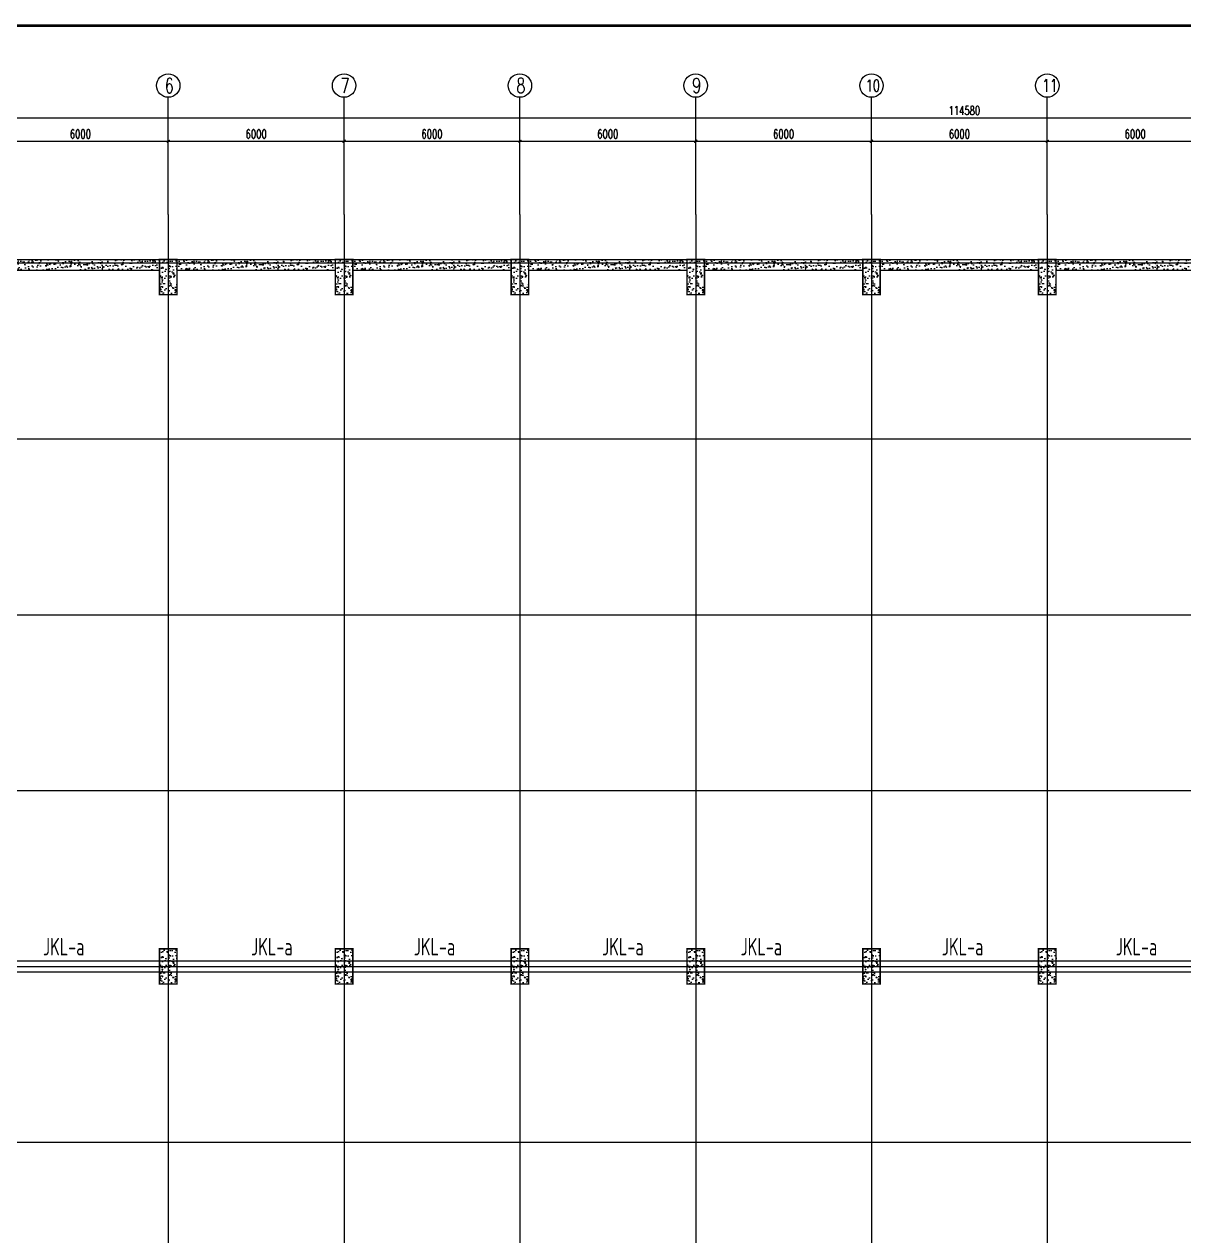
# Model space of a CAD drawing. Extents: x -73672 to 366960, y -527333 to 140666.
# Drawn here: x 216789 to 256363, y -144605 to -103268 of the extents above; entities that cross this region are included whole.
import ezdxf
from ezdxf.enums import TextEntityAlignment as Align

# ---------------------------------------------------------------- set-up
doc = ezdxf.new("R2010")
doc.units = 0
doc.header["$LTSCALE"] = 1000
doc.header["$MEASUREMENT"] = 0
for name, color, linetype in [('AXIS', 3, 'Continuous'), ('AXIS_TEXT', 7, 'Continuous'), ('COLU_DE_NUM', 7, 'Continuous'), ('COLUMN', 9, 'Continuous'), ('PUB_TITLE', 4, 'Continuous'), ('WALL', 9, 'Continuous')]:
    doc.layers.add(name, color=color, linetype=linetype)
doc.styles.add('_TCH_AXIS', font='COMPLEX', dxfattribs={"bigfont": 'GBCBIG'})
doc.styles.add('_TCH_DIM_T3', font='SIMPLEX', dxfattribs={"width": 0.705882, "bigfont": 'GBCBIG'})
doc.styles.add('COMPLEX', font='COMPLEX', dxfattribs={"bigfont": 'Tssdchn.shx'})
doc.styles.add('TSSD_Label', font='Tssdeng.shx', dxfattribs={"width": 0.7, "bigfont": 'hztxt.shx'})
doc.dimstyles.new('_TCH_ARCH-100', dxfattribs={"dimtxt": 297.5, "dimasz": 100, "dimexe": 250, "dimexo": 300, "dimgap": 100, "dimtad": 1, "dimdec": 0, "dimzin": 0, "dimdsep": 46, "dimtxsty": '_TCH_DIM_T3', "dimblk": 'ARCHTICK', "dimcen": 0.09, "dimclrt": 7, "dimazin": 2, "dimtfac": 1, "dimtdec": 0, "dimtix": 1, "dimtmove": 2, "dimatfit": 3, "dimfxl": 0, "dimtolj": 1, "dimtzin": 0, "dimarcsym": 0})

# ---------------------------------------------------------------- blocks, each defined once
blk = doc.blocks.new('_AXISO')
blk.add_circle((0, 0), 0.5)
at = {"layer": 'AXIS_TEXT', "style": 'COMPLEX'}
blk.add_attdef('A', text='', height=0.56, dxfattribs=at).set_placement((-0.25, -0.28), (0.25, -0.28), align=Align.FIT)
blk = doc.blocks.new('_ArchTick')
at = {"color": 0, "linetype": 'ByBlock', "const_width": 0.4}
blk.add_lwpolyline([(-0.5, -0.5), (0.5, 0.5)], dxfattribs=at)
blk = doc.blocks.new('*D8526')
at = {"layer": 'AXIS', "color": 0, "lineweight": -2}
for p, q in [((191586, -109462), (191586, -106212)), ((306166, -109462), (306166, -106212)), ((191586, -106462), (306166, -106462))]:
    blk.add_line(p, q, dxfattribs=at)
at = {"layer": 'Defpoints', "color": 0}
for p in [(306166, -106462), (191586, -109762), (306166, -109762)]:
    blk.add_point(p, dxfattribs=at)
at = {"layer": 'AXIS', "color": 0, "linetype": 'ByBlock', "lineweight": -2, "xscale": 100, "yscale": 100, "zscale": 100, "rotation": 180}
blk.add_blockref('_ArchTick', (191586, -106462), dxfattribs=at)
at = {"layer": 'AXIS', "color": 0, "linetype": 'ByBlock', "lineweight": -2, "xscale": 100, "yscale": 100, "zscale": 100}
blk.add_blockref('_ArchTick', (306166, -106462), dxfattribs=at)
at = {"layer": 'AXIS', "color": 7, "insert": (248876, -106213), "char_height": 297.5, "attachment_point": 5, "style": '_TCH_DIM_T3'}
blk.add_mtext('\\A1;114580', dxfattribs=at)
blk = doc.blocks.new('*D8532')
at = {"layer": 'AXIS', "color": 0, "lineweight": -2}
for p, q in [((215706, -109462), (215706, -107012)), ((221706, -109462), (221706, -107012)), ((215706, -107262), (221706, -107262))]:
    blk.add_line(p, q, dxfattribs=at)
at = {"layer": 'Defpoints', "color": 0}
for p in [(221706, -107262), (215706, -109762), (221706, -109762)]:
    blk.add_point(p, dxfattribs=at)
at = {"layer": 'AXIS', "color": 0, "linetype": 'ByBlock', "lineweight": -2, "xscale": 100, "yscale": 100, "zscale": 100, "rotation": 180}
blk.add_blockref('_ArchTick', (215706, -107262), dxfattribs=at)
at = {"layer": 'AXIS', "color": 0, "linetype": 'ByBlock', "lineweight": -2, "xscale": 100, "yscale": 100, "zscale": 100}
blk.add_blockref('_ArchTick', (221706, -107262), dxfattribs=at)
at = {"layer": 'AXIS', "color": 7, "insert": (218706, -107013), "char_height": 297.5, "attachment_point": 5, "style": '_TCH_DIM_T3'}
blk.add_mtext('\\A1;6000', dxfattribs=at)
blk = doc.blocks.new('*D8533')
at = {"layer": 'AXIS', "color": 0, "lineweight": -2}
for p, q in [((221706, -109462), (221706, -107012)), ((227706, -109462), (227706, -107012)), ((221706, -107262), (227706, -107262))]:
    blk.add_line(p, q, dxfattribs=at)
at = {"layer": 'Defpoints', "color": 0}
for p in [(227706, -107262), (221706, -109762), (227706, -109762)]:
    blk.add_point(p, dxfattribs=at)
at = {"layer": 'AXIS', "color": 0, "linetype": 'ByBlock', "lineweight": -2, "xscale": 100, "yscale": 100, "zscale": 100, "rotation": 180}
blk.add_blockref('_ArchTick', (221706, -107262), dxfattribs=at)
at = {"layer": 'AXIS', "color": 0, "linetype": 'ByBlock', "lineweight": -2, "xscale": 100, "yscale": 100, "zscale": 100}
blk.add_blockref('_ArchTick', (227706, -107262), dxfattribs=at)
at = {"layer": 'AXIS', "color": 7, "insert": (224706, -107013), "char_height": 297.5, "attachment_point": 5, "style": '_TCH_DIM_T3'}
blk.add_mtext('\\A1;6000', dxfattribs=at)
blk = doc.blocks.new('*D8534')
at = {"layer": 'AXIS', "color": 0, "lineweight": -2}
for p, q in [((227706, -109462), (227706, -107012)), ((233706, -109462), (233706, -107012)), ((227706, -107262), (233706, -107262))]:
    blk.add_line(p, q, dxfattribs=at)
at = {"layer": 'Defpoints', "color": 0}
for p in [(233706, -107262), (227706, -109762), (233706, -109762)]:
    blk.add_point(p, dxfattribs=at)
at = {"layer": 'AXIS', "color": 0, "linetype": 'ByBlock', "lineweight": -2, "xscale": 100, "yscale": 100, "zscale": 100, "rotation": 180}
blk.add_blockref('_ArchTick', (227706, -107262), dxfattribs=at)
at = {"layer": 'AXIS', "color": 0, "linetype": 'ByBlock', "lineweight": -2, "xscale": 100, "yscale": 100, "zscale": 100}
blk.add_blockref('_ArchTick', (233706, -107262), dxfattribs=at)
at = {"layer": 'AXIS', "color": 7, "insert": (230706, -107013), "char_height": 297.5, "attachment_point": 5, "style": '_TCH_DIM_T3'}
blk.add_mtext('\\A1;6000', dxfattribs=at)
blk = doc.blocks.new('*D8535')
at = {"layer": 'AXIS', "color": 0, "lineweight": -2}
for p, q in [((233706, -109462), (233706, -107012)), ((239706, -109462), (239706, -107012)), ((233706, -107262), (239706, -107262))]:
    blk.add_line(p, q, dxfattribs=at)
at = {"layer": 'Defpoints', "color": 0}
for p in [(239706, -107262), (233706, -109762), (239706, -109762)]:
    blk.add_point(p, dxfattribs=at)
at = {"layer": 'AXIS', "color": 0, "linetype": 'ByBlock', "lineweight": -2, "xscale": 100, "yscale": 100, "zscale": 100, "rotation": 180}
blk.add_blockref('_ArchTick', (233706, -107262), dxfattribs=at)
at = {"layer": 'AXIS', "color": 0, "linetype": 'ByBlock', "lineweight": -2, "xscale": 100, "yscale": 100, "zscale": 100}
blk.add_blockref('_ArchTick', (239706, -107262), dxfattribs=at)
at = {"layer": 'AXIS', "color": 7, "insert": (236706, -107013), "char_height": 297.5, "attachment_point": 5, "style": '_TCH_DIM_T3'}
blk.add_mtext('\\A1;6000', dxfattribs=at)
blk = doc.blocks.new('*D8536')
at = {"layer": 'AXIS', "color": 0, "lineweight": -2}
for p, q in [((239706, -109462), (239706, -107012)), ((245706, -109462), (245706, -107012)), ((239706, -107262), (245706, -107262))]:
    blk.add_line(p, q, dxfattribs=at)
at = {"layer": 'Defpoints', "color": 0}
for p in [(245706, -107262), (239706, -109762), (245706, -109762)]:
    blk.add_point(p, dxfattribs=at)
at = {"layer": 'AXIS', "color": 0, "linetype": 'ByBlock', "lineweight": -2, "xscale": 100, "yscale": 100, "zscale": 100, "rotation": 180}
blk.add_blockref('_ArchTick', (239706, -107262), dxfattribs=at)
at = {"layer": 'AXIS', "color": 0, "linetype": 'ByBlock', "lineweight": -2, "xscale": 100, "yscale": 100, "zscale": 100}
blk.add_blockref('_ArchTick', (245706, -107262), dxfattribs=at)
at = {"layer": 'AXIS', "color": 7, "insert": (242706, -107013), "char_height": 297.5, "attachment_point": 5, "style": '_TCH_DIM_T3'}
blk.add_mtext('\\A1;6000', dxfattribs=at)
blk = doc.blocks.new('*D8537')
at = {"layer": 'AXIS', "color": 0, "lineweight": -2}
for p, q in [((245706, -109462), (245706, -107012)), ((251706, -109462), (251706, -107012)), ((245706, -107262), (251706, -107262))]:
    blk.add_line(p, q, dxfattribs=at)
at = {"layer": 'Defpoints', "color": 0}
for p in [(251706, -107262), (245706, -109762), (251706, -109762)]:
    blk.add_point(p, dxfattribs=at)
at = {"layer": 'AXIS', "color": 0, "linetype": 'ByBlock', "lineweight": -2, "xscale": 100, "yscale": 100, "zscale": 100, "rotation": 180}
blk.add_blockref('_ArchTick', (245706, -107262), dxfattribs=at)
at = {"layer": 'AXIS', "color": 0, "linetype": 'ByBlock', "lineweight": -2, "xscale": 100, "yscale": 100, "zscale": 100}
blk.add_blockref('_ArchTick', (251706, -107262), dxfattribs=at)
at = {"layer": 'AXIS', "color": 7, "insert": (248706, -107013), "char_height": 297.5, "attachment_point": 5, "style": '_TCH_DIM_T3'}
blk.add_mtext('\\A1;6000', dxfattribs=at)
blk = doc.blocks.new('*D8538')
at = {"layer": 'AXIS', "color": 0, "lineweight": -2}
for p, q in [((251706, -109462), (251706, -107012)), ((257706, -109462), (257706, -107012)), ((251706, -107262), (257706, -107262))]:
    blk.add_line(p, q, dxfattribs=at)
at = {"layer": 'Defpoints', "color": 0}
for p in [(257706, -107262), (251706, -109762), (257706, -109762)]:
    blk.add_point(p, dxfattribs=at)
at = {"layer": 'AXIS', "color": 0, "linetype": 'ByBlock', "lineweight": -2, "xscale": 100, "yscale": 100, "zscale": 100, "rotation": 180}
blk.add_blockref('_ArchTick', (251706, -107262), dxfattribs=at)
at = {"layer": 'AXIS', "color": 0, "linetype": 'ByBlock', "lineweight": -2, "xscale": 100, "yscale": 100, "zscale": 100}
blk.add_blockref('_ArchTick', (257706, -107262), dxfattribs=at)
at = {"layer": 'AXIS', "color": 7, "insert": (254706, -107013), "char_height": 297.5, "attachment_point": 5, "style": '_TCH_DIM_T3'}
blk.add_mtext('\\A1;6000', dxfattribs=at)

msp = doc.modelspace()

# ---------------------------------------------------------------- hatches: boundary and pattern name
h = msp.add_hatch()
h.set_pattern_fill('混凝土', color=0, scale=50, pattern_type=2)
h.set_pattern_definition([(50, (18000, 2953.7), (358.6301, -31.37607), [37.5, -412.5]), (355, (18000, 2953.7), (-69.37567, 376.09607), [30, -330]), (100.4514, (18029.9, 2951.1), (289.2547, 344.71977), [31.8701, -350.57106]), (46.1842, (18000, 3053.7), (533.6205, -82.7595), [56.25, -618.75]), (96.6356, (18044.47, 3046.8), (467.3314, 487.0589), [47.8051, -525.8565]), (351.1842, (18000, 3053.7), (467.331, 487.0593), [45, -495]), (21, (18050, 3028.7), (298.45353, -201.30945), [37.5, -412.5]), (326, (18050, 3028.7), (121.65767, 362.575), [30, -330]), (71.4514, (18074.87, 3011.93), (420.1113, 161.26525), [31.8701, -350.57106]), (37.5, (18000, 2953.7), (6.07993, 166.44693), [0, -326, 0, -335, 0, -331.25]), (7.5, (18000, 2953.7), (131.53477, 197.20586), [0, -191, 0, -318.5, 0, -126.25]), (327.5, (17888.5, 2953.7), (266.91122, -11.277436), [0, -125, 0, -390, 0, -517.5]), (317.5, (17838.5, 2953.7), (291.59308, 50.0525), [0, -162.5, 0, -259, 0, -367.5])])
h.paths.add_polyline_path([(221405.56, -111294.17), (216005.56, -111294.17), (216005.56, -111414.17), (221405.56, -111414.17)])
h.paths.add_polyline_path([(221405.56, -111414.17), (216005.56, -111414.17), (216005.56, -111664.17), (221405.56, -111664.17)])
h = msp.add_hatch()
h.set_pattern_fill('混凝土', color=0, scale=50)
h.set_pattern_definition([(50, (29820, 2953.7), (358.6301, -31.37607), [37.5, -412.5]), (355, (29820, 2953.7), (-69.37567, 376.09607), [30, -330]), (100.4514, (29849.9, 2951.1), (289.2547, 344.71977), [31.8701, -350.57106]), (46.1842, (29820, 3053.7), (533.6205, -82.7595), [56.25, -618.75]), (96.6356, (29864.47, 3046.8), (467.3314, 487.0589), [47.8051, -525.8565]), (351.1842, (29820, 3053.7), (467.331, 487.0593), [45, -495]), (21, (29870, 3028.7), (298.45353, -201.30945), [37.5, -412.5]), (326, (29870, 3028.7), (121.65767, 362.575), [30, -330]), (71.4514, (29894.87, 3011.93), (420.1113, 161.26525), [31.8701, -350.57106]), (37.5, (29820, 2953.7), (6.07993, 166.44693), [0, -326, 0, -335, 0, -331.25]), (7.5, (29820, 2953.7), (131.53477, 197.20586), [0, -191, 0, -318.5, 0, -126.25]), (327.5, (29708.5, 2953.7), (266.91122, -11.277436), [0, -125, 0, -390, 0, -517.5]), (317.5, (29658.5, 2953.7), (291.59308, 50.0525), [0, -162.5, 0, -259, 0, -367.5])])
h.paths.add_polyline_path([(221525.56, -112494.17), (221775.56, -112494.17), (222005.56, -112494.17), (222005.56, -111664.17), (222005.56, -111414.17), (221525.56, -111414.17)])
h.paths.add_polyline_path([(221525.56, -111414.17), (222005.56, -111414.17), (222005.56, -111294.17), (221525.56, -111294.17)])
h.paths.add_polyline_path([(221525.56, -111294.17), (221405.56, -111294.17), (221405.56, -111414.17), (221525.56, -111414.17)])
h.paths.add_polyline_path([(221525.56, -112494.17), (221525.56, -111414.17), (221405.56, -111414.17), (221405.56, -112494.17)])
h = msp.add_hatch()
h.set_pattern_fill('混凝土', color=0, scale=50, pattern_type=2)
h.set_pattern_definition([(50, (24000, 2953.7), (358.6301, -31.37607), [37.5, -412.5]), (355, (24000, 2953.7), (-69.37567, 376.09607), [30, -330]), (100.4514, (24029.9, 2951.1), (289.2547, 344.71977), [31.8701, -350.57106]), (46.1842, (24000, 3053.7), (533.6205, -82.7595), [56.25, -618.75]), (96.6356, (24044.47, 3046.8), (467.3314, 487.0589), [47.8051, -525.8565]), (351.1842, (24000, 3053.7), (467.331, 487.0593), [45, -495]), (21, (24050, 3028.7), (298.45353, -201.30945), [37.5, -412.5]), (326, (24050, 3028.7), (121.65767, 362.575), [30, -330]), (71.4514, (24074.87, 3011.93), (420.1113, 161.26525), [31.8701, -350.57106]), (37.5, (24000, 2953.7), (6.07993, 166.44693), [0, -326, 0, -335, 0, -331.25]), (7.5, (24000, 2953.7), (131.53477, 197.20586), [0, -191, 0, -318.5, 0, -126.25]), (327.5, (23888.5, 2953.7), (266.91122, -11.277436), [0, -125, 0, -390, 0, -517.5]), (317.5, (23838.5, 2953.7), (291.59308, 50.0525), [0, -162.5, 0, -259, 0, -367.5])])
h.paths.add_polyline_path([(227405.56, -111294.17), (222005.56, -111294.17), (222005.56, -111414.17), (227405.56, -111414.17)])
h.paths.add_polyline_path([(227405.56, -111414.17), (222005.56, -111414.17), (222005.56, -111664.17), (227405.56, -111664.17)])
h = msp.add_hatch()
h.set_pattern_fill('混凝土', color=0, scale=50)
h.set_pattern_definition([(50, (35820, 2953.7), (358.6301, -31.37607), [37.5, -412.5]), (355, (35820, 2953.7), (-69.37567, 376.09607), [30, -330]), (100.4514, (35849.9, 2951.1), (289.2547, 344.71977), [31.8701, -350.57106]), (46.1842, (35820, 3053.7), (533.6205, -82.7595), [56.25, -618.75]), (96.6356, (35864.47, 3046.8), (467.3314, 487.0589), [47.8051, -525.8565]), (351.1842, (35820, 3053.7), (467.331, 487.0593), [45, -495]), (21, (35870, 3028.7), (298.45353, -201.30945), [37.5, -412.5]), (326, (35870, 3028.7), (121.65767, 362.575), [30, -330]), (71.4514, (35894.87, 3011.93), (420.1113, 161.26525), [31.8701, -350.57106]), (37.5, (35820, 2953.7), (6.07993, 166.44693), [0, -326, 0, -335, 0, -331.25]), (7.5, (35820, 2953.7), (131.53477, 197.20586), [0, -191, 0, -318.5, 0, -126.25]), (327.5, (35708.5, 2953.7), (266.91122, -11.277436), [0, -125, 0, -390, 0, -517.5]), (317.5, (35658.5, 2953.7), (291.59308, 50.0525), [0, -162.5, 0, -259, 0, -367.5])])
h.paths.add_polyline_path([(227525.56, -112494.17), (227775.56, -112494.17), (228005.56, -112494.17), (228005.56, -111664.17), (228005.56, -111414.17), (227525.56, -111414.17)])
h.paths.add_polyline_path([(227525.56, -111414.17), (228005.56, -111414.17), (228005.56, -111294.17), (227525.56, -111294.17)])
h.paths.add_polyline_path([(227525.56, -111294.17), (227405.56, -111294.17), (227405.56, -111414.17), (227525.56, -111414.17)])
h.paths.add_polyline_path([(227525.56, -112494.17), (227525.56, -111414.17), (227405.56, -111414.17), (227405.56, -112494.17)])
h = msp.add_hatch()
h.set_pattern_fill('混凝土', color=0, scale=50, pattern_type=2)
h.set_pattern_definition([(50, (30000, 2953.7), (358.6301, -31.37607), [37.5, -412.5]), (355, (30000, 2953.7), (-69.37567, 376.09607), [30, -330]), (100.4514, (30029.9, 2951.1), (289.2547, 344.71977), [31.8701, -350.57106]), (46.1842, (30000, 3053.7), (533.6205, -82.7595), [56.25, -618.75]), (96.6356, (30044.47, 3046.8), (467.3314, 487.0589), [47.8051, -525.8565]), (351.1842, (30000, 3053.7), (467.331, 487.0593), [45, -495]), (21, (30050, 3028.7), (298.45353, -201.30945), [37.5, -412.5]), (326, (30050, 3028.7), (121.65767, 362.575), [30, -330]), (71.4514, (30074.87, 3011.93), (420.1113, 161.26525), [31.8701, -350.57106]), (37.5, (30000, 2953.7), (6.07993, 166.44693), [0, -326, 0, -335, 0, -331.25]), (7.5, (30000, 2953.7), (131.53477, 197.20586), [0, -191, 0, -318.5, 0, -126.25]), (327.5, (29888.5, 2953.7), (266.91122, -11.277436), [0, -125, 0, -390, 0, -517.5]), (317.5, (29838.5, 2953.7), (291.59308, 50.0525), [0, -162.5, 0, -259, 0, -367.5])])
h.paths.add_polyline_path([(233405.56, -111294.17), (228005.56, -111294.17), (228005.56, -111414.17), (233405.56, -111414.17)])
h.paths.add_polyline_path([(233405.56, -111414.17), (228005.56, -111414.17), (228005.56, -111664.17), (233405.56, -111664.17)])
h = msp.add_hatch()
h.set_pattern_fill('混凝土', color=0, scale=50)
h.set_pattern_definition([(50, (41820, 2953.7), (358.6301, -31.37607), [37.5, -412.5]), (355, (41820, 2953.7), (-69.37567, 376.09607), [30, -330]), (100.4514, (41849.9, 2951.1), (289.2547, 344.71977), [31.8701, -350.57106]), (46.1842, (41820, 3053.7), (533.6205, -82.7595), [56.25, -618.75]), (96.6356, (41864.47, 3046.8), (467.3314, 487.0589), [47.8051, -525.8565]), (351.1842, (41820, 3053.7), (467.331, 487.0593), [45, -495]), (21, (41870, 3028.7), (298.45353, -201.30945), [37.5, -412.5]), (326, (41870, 3028.7), (121.65767, 362.575), [30, -330]), (71.4514, (41894.87, 3011.93), (420.1113, 161.26525), [31.8701, -350.57106]), (37.5, (41820, 2953.7), (6.07993, 166.44693), [0, -326, 0, -335, 0, -331.25]), (7.5, (41820, 2953.7), (131.53477, 197.20586), [0, -191, 0, -318.5, 0, -126.25]), (327.5, (41708.5, 2953.7), (266.91122, -11.277436), [0, -125, 0, -390, 0, -517.5]), (317.5, (41658.5, 2953.7), (291.59308, 50.0525), [0, -162.5, 0, -259, 0, -367.5])])
h.paths.add_polyline_path([(233525.56, -112494.17), (233775.56, -112494.17), (234005.56, -112494.17), (234005.56, -111664.17), (234005.56, -111414.17), (233525.56, -111414.17)])
h.paths.add_polyline_path([(233525.56, -111414.17), (234005.56, -111414.17), (234005.56, -111294.17), (233525.56, -111294.17)])
h.paths.add_polyline_path([(233525.56, -111294.17), (233405.56, -111294.17), (233405.56, -111414.17), (233525.56, -111414.17)])
h.paths.add_polyline_path([(233525.56, -112494.17), (233525.56, -111414.17), (233405.56, -111414.17), (233405.56, -112494.17)])
h = msp.add_hatch()
h.set_pattern_fill('混凝土', color=0, scale=50, pattern_type=2)
h.set_pattern_definition([(50, (36000, 2953.7), (358.6301, -31.37607), [37.5, -412.5]), (355, (36000, 2953.7), (-69.37567, 376.09607), [30, -330]), (100.4514, (36029.9, 2951.1), (289.2547, 344.71977), [31.8701, -350.57106]), (46.1842, (36000, 3053.7), (533.6205, -82.7595), [56.25, -618.75]), (96.6356, (36044.47, 3046.8), (467.3314, 487.0589), [47.8051, -525.8565]), (351.1842, (36000, 3053.7), (467.331, 487.0593), [45, -495]), (21, (36050, 3028.7), (298.45353, -201.30945), [37.5, -412.5]), (326, (36050, 3028.7), (121.65767, 362.575), [30, -330]), (71.4514, (36074.87, 3011.93), (420.1113, 161.26525), [31.8701, -350.57106]), (37.5, (36000, 2953.7), (6.07993, 166.44693), [0, -326, 0, -335, 0, -331.25]), (7.5, (36000, 2953.7), (131.53477, 197.20586), [0, -191, 0, -318.5, 0, -126.25]), (327.5, (35888.5, 2953.7), (266.91122, -11.277436), [0, -125, 0, -390, 0, -517.5]), (317.5, (35838.5, 2953.7), (291.59308, 50.0525), [0, -162.5, 0, -259, 0, -367.5])])
h.paths.add_polyline_path([(239405.56, -111294.17), (234005.56, -111294.17), (234005.56, -111414.17), (239405.56, -111414.17)])
h.paths.add_polyline_path([(239405.56, -111414.17), (234005.56, -111414.17), (234005.56, -111664.17), (239405.56, -111664.17)])
h = msp.add_hatch()
h.set_pattern_fill('混凝土', color=0, scale=50)
h.set_pattern_definition([(50, (47820, 2953.7), (358.6301, -31.37607), [37.5, -412.5]), (355, (47820, 2953.7), (-69.37567, 376.09607), [30, -330]), (100.4514, (47849.9, 2951.1), (289.2547, 344.71977), [31.8701, -350.57106]), (46.1842, (47820, 3053.7), (533.6205, -82.7595), [56.25, -618.75]), (96.6356, (47864.47, 3046.8), (467.3314, 487.0589), [47.8051, -525.8565]), (351.1842, (47820, 3053.7), (467.331, 487.0593), [45, -495]), (21, (47870, 3028.7), (298.45353, -201.30945), [37.5, -412.5]), (326, (47870, 3028.7), (121.65767, 362.575), [30, -330]), (71.4514, (47894.87, 3011.93), (420.1113, 161.26525), [31.8701, -350.57106]), (37.5, (47820, 2953.7), (6.07993, 166.44693), [0, -326, 0, -335, 0, -331.25]), (7.5, (47820, 2953.7), (131.53477, 197.20586), [0, -191, 0, -318.5, 0, -126.25]), (327.5, (47708.5, 2953.7), (266.91122, -11.277436), [0, -125, 0, -390, 0, -517.5]), (317.5, (47658.5, 2953.7), (291.59308, 50.0525), [0, -162.5, 0, -259, 0, -367.5])])
h.paths.add_polyline_path([(239525.56, -112494.17), (239775.56, -112494.17), (240005.56, -112494.17), (240005.56, -111664.17), (240005.56, -111414.17), (239525.56, -111414.17)])
h.paths.add_polyline_path([(239525.56, -111414.17), (240005.56, -111414.17), (240005.56, -111294.17), (239525.56, -111294.17)])
h.paths.add_polyline_path([(239525.56, -111294.17), (239405.56, -111294.17), (239405.56, -111414.17), (239525.56, -111414.17)])
h.paths.add_polyline_path([(239525.56, -112494.17), (239525.56, -111414.17), (239405.56, -111414.17), (239405.56, -112494.17)])
h = msp.add_hatch()
h.set_pattern_fill('混凝土', color=0, scale=50, pattern_type=2)
h.set_pattern_definition([(50, (42000, 2953.7), (358.6301, -31.37607), [37.5, -412.5]), (355, (42000, 2953.7), (-69.37567, 376.09607), [30, -330]), (100.4514, (42029.9, 2951.1), (289.2547, 344.71977), [31.8701, -350.57106]), (46.1842, (42000, 3053.7), (533.6205, -82.7595), [56.25, -618.75]), (96.6356, (42044.47, 3046.8), (467.3314, 487.0589), [47.8051, -525.8565]), (351.1842, (42000, 3053.7), (467.331, 487.0593), [45, -495]), (21, (42050, 3028.7), (298.45353, -201.30945), [37.5, -412.5]), (326, (42050, 3028.7), (121.65767, 362.575), [30, -330]), (71.4514, (42074.87, 3011.93), (420.1113, 161.26525), [31.8701, -350.57106]), (37.5, (42000, 2953.7), (6.07993, 166.44693), [0, -326, 0, -335, 0, -331.25]), (7.5, (42000, 2953.7), (131.53477, 197.20586), [0, -191, 0, -318.5, 0, -126.25]), (327.5, (41888.5, 2953.7), (266.91122, -11.277436), [0, -125, 0, -390, 0, -517.5]), (317.5, (41838.5, 2953.7), (291.59308, 50.0525), [0, -162.5, 0, -259, 0, -367.5])])
h.paths.add_polyline_path([(245405.56, -111294.17), (240005.56, -111294.17), (240005.56, -111414.17), (245405.56, -111414.17)])
h.paths.add_polyline_path([(245405.56, -111414.17), (240005.56, -111414.17), (240005.56, -111664.17), (245405.56, -111664.17)])
h = msp.add_hatch()
h.set_pattern_fill('混凝土', color=0, scale=50)
h.set_pattern_definition([(50, (53820, 2953.7), (358.6301, -31.37607), [37.5, -412.5]), (355, (53820, 2953.7), (-69.37567, 376.09607), [30, -330]), (100.4514, (53849.9, 2951.1), (289.2547, 344.71977), [31.8701, -350.57106]), (46.1842, (53820, 3053.7), (533.6205, -82.7595), [56.25, -618.75]), (96.6356, (53864.47, 3046.8), (467.3314, 487.0589), [47.8051, -525.8565]), (351.1842, (53820, 3053.7), (467.331, 487.0593), [45, -495]), (21, (53870, 3028.7), (298.45353, -201.30945), [37.5, -412.5]), (326, (53870, 3028.7), (121.65767, 362.575), [30, -330]), (71.4514, (53894.87, 3011.93), (420.1113, 161.26525), [31.8701, -350.57106]), (37.5, (53820, 2953.7), (6.07993, 166.44693), [0, -326, 0, -335, 0, -331.25]), (7.5, (53820, 2953.7), (131.53477, 197.20586), [0, -191, 0, -318.5, 0, -126.25]), (327.5, (53708.5, 2953.7), (266.91122, -11.277436), [0, -125, 0, -390, 0, -517.5]), (317.5, (53658.5, 2953.7), (291.59308, 50.0525), [0, -162.5, 0, -259, 0, -367.5])])
h.paths.add_polyline_path([(245525.56, -112494.17), (245775.56, -112494.17), (246005.56, -112494.17), (246005.56, -111664.17), (246005.56, -111414.17), (245525.56, -111414.17)])
h.paths.add_polyline_path([(245525.56, -111414.17), (246005.56, -111414.17), (246005.56, -111294.17), (245525.56, -111294.17)])
h.paths.add_polyline_path([(245525.56, -111294.17), (245405.56, -111294.17), (245405.56, -111414.17), (245525.56, -111414.17)])
h.paths.add_polyline_path([(245525.56, -112494.17), (245525.56, -111414.17), (245405.56, -111414.17), (245405.56, -112494.17)])
h = msp.add_hatch()
h.set_pattern_fill('混凝土', color=0, scale=50, pattern_type=2)
h.set_pattern_definition([(50, (48000, 2953.7), (358.6301, -31.37607), [37.5, -412.5]), (355, (48000, 2953.7), (-69.37567, 376.09607), [30, -330]), (100.4514, (48029.9, 2951.1), (289.2547, 344.71977), [31.8701, -350.57106]), (46.1842, (48000, 3053.7), (533.6205, -82.7595), [56.25, -618.75]), (96.6356, (48044.47, 3046.8), (467.3314, 487.0589), [47.8051, -525.8565]), (351.1842, (48000, 3053.7), (467.331, 487.0593), [45, -495]), (21, (48050, 3028.7), (298.45353, -201.30945), [37.5, -412.5]), (326, (48050, 3028.7), (121.65767, 362.575), [30, -330]), (71.4514, (48074.87, 3011.93), (420.1113, 161.26525), [31.8701, -350.57106]), (37.5, (48000, 2953.7), (6.07993, 166.44693), [0, -326, 0, -335, 0, -331.25]), (7.5, (48000, 2953.7), (131.53477, 197.20586), [0, -191, 0, -318.5, 0, -126.25]), (327.5, (47888.5, 2953.7), (266.91122, -11.277436), [0, -125, 0, -390, 0, -517.5]), (317.5, (47838.5, 2953.7), (291.59308, 50.0525), [0, -162.5, 0, -259, 0, -367.5])])
h.paths.add_polyline_path([(251405.56, -111294.17), (246005.56, -111294.17), (246005.56, -111414.17), (251405.56, -111414.17)])
h.paths.add_polyline_path([(251405.56, -111414.17), (246005.56, -111414.17), (246005.56, -111664.17), (251405.56, -111664.17)])
h = msp.add_hatch()
h.set_pattern_fill('混凝土', color=0, scale=50)
h.set_pattern_definition([(50, (59820, 2953.7), (358.6301, -31.37607), [37.5, -412.5]), (355, (59820, 2953.7), (-69.37567, 376.09607), [30, -330]), (100.4514, (59849.9, 2951.1), (289.2547, 344.71977), [31.8701, -350.57106]), (46.1842, (59820, 3053.7), (533.6205, -82.7595), [56.25, -618.75]), (96.6356, (59864.47, 3046.8), (467.3314, 487.0589), [47.8051, -525.8565]), (351.1842, (59820, 3053.7), (467.331, 487.0593), [45, -495]), (21, (59870, 3028.7), (298.45353, -201.30945), [37.5, -412.5]), (326, (59870, 3028.7), (121.65767, 362.575), [30, -330]), (71.4514, (59894.87, 3011.93), (420.1113, 161.26525), [31.8701, -350.57106]), (37.5, (59820, 2953.7), (6.07993, 166.44693), [0, -326, 0, -335, 0, -331.25]), (7.5, (59820, 2953.7), (131.53477, 197.20586), [0, -191, 0, -318.5, 0, -126.25]), (327.5, (59708.5, 2953.7), (266.91122, -11.277436), [0, -125, 0, -390, 0, -517.5]), (317.5, (59658.5, 2953.7), (291.59308, 50.0525), [0, -162.5, 0, -259, 0, -367.5])])
h.paths.add_polyline_path([(251525.56, -112494.17), (251775.56, -112494.17), (252005.56, -112494.17), (252005.56, -111664.17), (252005.56, -111414.17), (251525.56, -111414.17)])
h.paths.add_polyline_path([(251525.56, -111414.17), (252005.56, -111414.17), (252005.56, -111294.17), (251525.56, -111294.17)])
h.paths.add_polyline_path([(251525.56, -111294.17), (251405.56, -111294.17), (251405.56, -111414.17), (251525.56, -111414.17)])
h.paths.add_polyline_path([(251525.56, -112494.17), (251525.56, -111414.17), (251405.56, -111414.17), (251405.56, -112494.17)])
h = msp.add_hatch()
h.set_pattern_fill('混凝土', color=0, scale=50, pattern_type=2)
h.set_pattern_definition([(50, (54000, 2953.7), (358.6301, -31.37607), [37.5, -412.5]), (355, (54000, 2953.7), (-69.37567, 376.09607), [30, -330]), (100.4514, (54029.9, 2951.1), (289.2547, 344.71977), [31.8701, -350.57106]), (46.1842, (54000, 3053.7), (533.6205, -82.7595), [56.25, -618.75]), (96.6356, (54044.47, 3046.8), (467.3314, 487.0589), [47.8051, -525.8565]), (351.1842, (54000, 3053.7), (467.331, 487.0593), [45, -495]), (21, (54050, 3028.7), (298.45353, -201.30945), [37.5, -412.5]), (326, (54050, 3028.7), (121.65767, 362.575), [30, -330]), (71.4514, (54074.87, 3011.93), (420.1113, 161.26525), [31.8701, -350.57106]), (37.5, (54000, 2953.7), (6.07993, 166.44693), [0, -326, 0, -335, 0, -331.25]), (7.5, (54000, 2953.7), (131.53477, 197.20586), [0, -191, 0, -318.5, 0, -126.25]), (327.5, (53888.5, 2953.7), (266.91122, -11.277436), [0, -125, 0, -390, 0, -517.5]), (317.5, (53838.5, 2953.7), (291.59308, 50.0525), [0, -162.5, 0, -259, 0, -367.5])])
h.paths.add_polyline_path([(257405.56, -111294.17), (252005.56, -111294.17), (252005.56, -111414.17), (257405.56, -111414.17)])
h.paths.add_polyline_path([(257405.56, -111414.17), (252005.56, -111414.17), (252005.56, -111664.17), (257405.56, -111664.17)])
h = msp.add_hatch()
h.set_pattern_fill('混凝土', color=0, scale=50)
h.set_pattern_definition([(50, (29820, -20566.3), (358.6301, -31.37607), [37.5, -412.5]), (355, (29820, -20566.3), (-69.37567, 376.09607), [30, -330]), (100.4514, (29849.9, -20568.9), (289.2547, 344.71977), [31.8701, -350.57106]), (46.1842, (29820, -20466.3), (533.6205, -82.7595), [56.25, -618.75]), (96.6356, (29864.47, -20473.2), (467.3314, 487.0589), [47.8051, -525.8565]), (351.1842, (29820, -20466.3), (467.331, 487.0593), [45, -495]), (21, (29870, -20491.3), (298.45353, -201.30945), [37.5, -412.5]), (326, (29870, -20491.3), (121.65767, 362.575), [30, -330]), (71.4514, (29894.87, -20508.07), (420.1113, 161.26525), [31.8701, -350.57106]), (37.5, (29820, -20566.3), (6.07993, 166.44693), [0, -326, 0, -335, 0, -331.25]), (7.5, (29820, -20566.3), (131.53477, 197.20586), [0, -191, 0, -318.5, 0, -126.25]), (327.5, (29708.5, -20566.3), (266.91122, -11.277436), [0, -125, 0, -390, 0, -517.5]), (317.5, (29658.5, -20566.3), (291.59308, 50.0525), [0, -162.5, 0, -259, 0, -367.5])])
h.paths.add_polyline_path([(221525.56, -136014.17), (221775.56, -136014.17), (222005.56, -136014.17), (222005.56, -135184.17), (222005.56, -134934.17), (221525.56, -134934.17)])
h.paths.add_polyline_path([(221525.56, -134934.17), (222005.56, -134934.17), (222005.56, -134814.17), (221525.56, -134814.17)])
h.paths.add_polyline_path([(221525.56, -134814.17), (221405.56, -134814.17), (221405.56, -134934.17), (221525.56, -134934.17)])
h.paths.add_polyline_path([(221525.56, -136014.17), (221525.56, -134934.17), (221405.56, -134934.17), (221405.56, -136014.17)])
h = msp.add_hatch()
h.set_pattern_fill('混凝土', color=0, scale=50)
h.set_pattern_definition([(50, (35820, -20566.3), (358.6301, -31.37607), [37.5, -412.5]), (355, (35820, -20566.3), (-69.37567, 376.09607), [30, -330]), (100.4514, (35849.9, -20568.9), (289.2547, 344.71977), [31.8701, -350.57106]), (46.1842, (35820, -20466.3), (533.6205, -82.7595), [56.25, -618.75]), (96.6356, (35864.47, -20473.2), (467.3314, 487.0589), [47.8051, -525.8565]), (351.1842, (35820, -20466.3), (467.331, 487.0593), [45, -495]), (21, (35870, -20491.3), (298.45353, -201.30945), [37.5, -412.5]), (326, (35870, -20491.3), (121.65767, 362.575), [30, -330]), (71.4514, (35894.87, -20508.07), (420.1113, 161.26525), [31.8701, -350.57106]), (37.5, (35820, -20566.3), (6.07993, 166.44693), [0, -326, 0, -335, 0, -331.25]), (7.5, (35820, -20566.3), (131.53477, 197.20586), [0, -191, 0, -318.5, 0, -126.25]), (327.5, (35708.5, -20566.3), (266.91122, -11.277436), [0, -125, 0, -390, 0, -517.5]), (317.5, (35658.5, -20566.3), (291.59308, 50.0525), [0, -162.5, 0, -259, 0, -367.5])])
h.paths.add_polyline_path([(227525.56, -136014.17), (227775.56, -136014.17), (228005.56, -136014.17), (228005.56, -135184.17), (228005.56, -134934.17), (227525.56, -134934.17)])
h.paths.add_polyline_path([(227525.56, -134934.17), (228005.56, -134934.17), (228005.56, -134814.17), (227525.56, -134814.17)])
h.paths.add_polyline_path([(227525.56, -134814.17), (227405.56, -134814.17), (227405.56, -134934.17), (227525.56, -134934.17)])
h.paths.add_polyline_path([(227525.56, -136014.17), (227525.56, -134934.17), (227405.56, -134934.17), (227405.56, -136014.17)])
h = msp.add_hatch()
h.set_pattern_fill('混凝土', color=0, scale=50)
h.set_pattern_definition([(50, (41820, -20566.3), (358.6301, -31.37607), [37.5, -412.5]), (355, (41820, -20566.3), (-69.37567, 376.09607), [30, -330]), (100.4514, (41849.9, -20568.9), (289.2547, 344.71977), [31.8701, -350.57106]), (46.1842, (41820, -20466.3), (533.6205, -82.7595), [56.25, -618.75]), (96.6356, (41864.47, -20473.2), (467.3314, 487.0589), [47.8051, -525.8565]), (351.1842, (41820, -20466.3), (467.331, 487.0593), [45, -495]), (21, (41870, -20491.3), (298.45353, -201.30945), [37.5, -412.5]), (326, (41870, -20491.3), (121.65767, 362.575), [30, -330]), (71.4514, (41894.87, -20508.07), (420.1113, 161.26525), [31.8701, -350.57106]), (37.5, (41820, -20566.3), (6.07993, 166.44693), [0, -326, 0, -335, 0, -331.25]), (7.5, (41820, -20566.3), (131.53477, 197.20586), [0, -191, 0, -318.5, 0, -126.25]), (327.5, (41708.5, -20566.3), (266.91122, -11.277436), [0, -125, 0, -390, 0, -517.5]), (317.5, (41658.5, -20566.3), (291.59308, 50.0525), [0, -162.5, 0, -259, 0, -367.5])])
h.paths.add_polyline_path([(233525.56, -136014.17), (233775.56, -136014.17), (234005.56, -136014.17), (234005.56, -135184.17), (234005.56, -134934.17), (233525.56, -134934.17)])
h.paths.add_polyline_path([(233525.56, -134934.17), (234005.56, -134934.17), (234005.56, -134814.17), (233525.56, -134814.17)])
h.paths.add_polyline_path([(233525.56, -134814.17), (233405.56, -134814.17), (233405.56, -134934.17), (233525.56, -134934.17)])
h.paths.add_polyline_path([(233525.56, -136014.17), (233525.56, -134934.17), (233405.56, -134934.17), (233405.56, -136014.17)])
h = msp.add_hatch()
h.set_pattern_fill('混凝土', color=0, scale=50)
h.set_pattern_definition([(50, (47820, -20566.3), (358.6301, -31.37607), [37.5, -412.5]), (355, (47820, -20566.3), (-69.37567, 376.09607), [30, -330]), (100.4514, (47849.9, -20568.9), (289.2547, 344.71977), [31.8701, -350.57106]), (46.1842, (47820, -20466.3), (533.6205, -82.7595), [56.25, -618.75]), (96.6356, (47864.47, -20473.2), (467.3314, 487.0589), [47.8051, -525.8565]), (351.1842, (47820, -20466.3), (467.331, 487.0593), [45, -495]), (21, (47870, -20491.3), (298.45353, -201.30945), [37.5, -412.5]), (326, (47870, -20491.3), (121.65767, 362.575), [30, -330]), (71.4514, (47894.87, -20508.07), (420.1113, 161.26525), [31.8701, -350.57106]), (37.5, (47820, -20566.3), (6.07993, 166.44693), [0, -326, 0, -335, 0, -331.25]), (7.5, (47820, -20566.3), (131.53477, 197.20586), [0, -191, 0, -318.5, 0, -126.25]), (327.5, (47708.5, -20566.3), (266.91122, -11.277436), [0, -125, 0, -390, 0, -517.5]), (317.5, (47658.5, -20566.3), (291.59308, 50.0525), [0, -162.5, 0, -259, 0, -367.5])])
h.paths.add_polyline_path([(239525.56, -136014.17), (239775.56, -136014.17), (240005.56, -136014.17), (240005.56, -135184.17), (240005.56, -134934.17), (239525.56, -134934.17)])
h.paths.add_polyline_path([(239525.56, -134934.17), (240005.56, -134934.17), (240005.56, -134814.17), (239525.56, -134814.17)])
h.paths.add_polyline_path([(239525.56, -134814.17), (239405.56, -134814.17), (239405.56, -134934.17), (239525.56, -134934.17)])
h.paths.add_polyline_path([(239525.56, -136014.17), (239525.56, -134934.17), (239405.56, -134934.17), (239405.56, -136014.17)])
h = msp.add_hatch()
h.set_pattern_fill('混凝土', color=0, scale=50)
h.set_pattern_definition([(50, (53820, -20566.3), (358.6301, -31.37607), [37.5, -412.5]), (355, (53820, -20566.3), (-69.37567, 376.09607), [30, -330]), (100.4514, (53849.9, -20568.9), (289.2547, 344.71977), [31.8701, -350.57106]), (46.1842, (53820, -20466.3), (533.6205, -82.7595), [56.25, -618.75]), (96.6356, (53864.47, -20473.2), (467.3314, 487.0589), [47.8051, -525.8565]), (351.1842, (53820, -20466.3), (467.331, 487.0593), [45, -495]), (21, (53870, -20491.3), (298.45353, -201.30945), [37.5, -412.5]), (326, (53870, -20491.3), (121.65767, 362.575), [30, -330]), (71.4514, (53894.87, -20508.07), (420.1113, 161.26525), [31.8701, -350.57106]), (37.5, (53820, -20566.3), (6.07993, 166.44693), [0, -326, 0, -335, 0, -331.25]), (7.5, (53820, -20566.3), (131.53477, 197.20586), [0, -191, 0, -318.5, 0, -126.25]), (327.5, (53708.5, -20566.3), (266.91122, -11.277436), [0, -125, 0, -390, 0, -517.5]), (317.5, (53658.5, -20566.3), (291.59308, 50.0525), [0, -162.5, 0, -259, 0, -367.5])])
h.paths.add_polyline_path([(245525.56, -136014.17), (245775.56, -136014.17), (246005.56, -136014.17), (246005.56, -135184.17), (246005.56, -134934.17), (245525.56, -134934.17)])
h.paths.add_polyline_path([(245525.56, -134934.17), (246005.56, -134934.17), (246005.56, -134814.17), (245525.56, -134814.17)])
h.paths.add_polyline_path([(245525.56, -134814.17), (245405.56, -134814.17), (245405.56, -134934.17), (245525.56, -134934.17)])
h.paths.add_polyline_path([(245525.56, -136014.17), (245525.56, -134934.17), (245405.56, -134934.17), (245405.56, -136014.17)])
h = msp.add_hatch()
h.set_pattern_fill('混凝土', color=0, scale=50)
h.set_pattern_definition([(50, (59820, -20566.3), (358.6301, -31.37607), [37.5, -412.5]), (355, (59820, -20566.3), (-69.37567, 376.09607), [30, -330]), (100.4514, (59849.9, -20568.9), (289.2547, 344.71977), [31.8701, -350.57106]), (46.1842, (59820, -20466.3), (533.6205, -82.7595), [56.25, -618.75]), (96.6356, (59864.47, -20473.2), (467.3314, 487.0589), [47.8051, -525.8565]), (351.1842, (59820, -20466.3), (467.331, 487.0593), [45, -495]), (21, (59870, -20491.3), (298.45353, -201.30945), [37.5, -412.5]), (326, (59870, -20491.3), (121.65767, 362.575), [30, -330]), (71.4514, (59894.87, -20508.07), (420.1113, 161.26525), [31.8701, -350.57106]), (37.5, (59820, -20566.3), (6.07993, 166.44693), [0, -326, 0, -335, 0, -331.25]), (7.5, (59820, -20566.3), (131.53477, 197.20586), [0, -191, 0, -318.5, 0, -126.25]), (327.5, (59708.5, -20566.3), (266.91122, -11.277436), [0, -125, 0, -390, 0, -517.5]), (317.5, (59658.5, -20566.3), (291.59308, 50.0525), [0, -162.5, 0, -259, 0, -367.5])])
h.paths.add_polyline_path([(251525.56, -136014.17), (251775.56, -136014.17), (252005.56, -136014.17), (252005.56, -135184.17), (252005.56, -134934.17), (251525.56, -134934.17)])
h.paths.add_polyline_path([(251525.56, -134934.17), (252005.56, -134934.17), (252005.56, -134814.17), (251525.56, -134814.17)])
h.paths.add_polyline_path([(251525.56, -134814.17), (251405.56, -134814.17), (251405.56, -134934.17), (251525.56, -134934.17)])
h.paths.add_polyline_path([(251525.56, -136014.17), (251525.56, -134934.17), (251405.56, -134934.17), (251405.56, -136014.17)])

# ---------------------------------------------------------------- linework, layer by layer
at = {"color": 1}
for p, q in [((221705.56, -109761.98), (221705.56, -170235.82)), ((227705.56, -109761.98), (227705.56, -170235.82)), ((233705.56, -109761.98), (233705.56, -170235.82)), ((239705.56, -109761.98), (239705.56, -170235.82)), ((245705.56, -109761.98), (245705.56, -170235.82)), ((251705.56, -109761.98), (251705.56, -170235.82)), ((189319.9, -111414.17), (308089.5, -111414.17)), ((189319.9, -117414.17), (308089.5, -117414.17)), ((189319.9, -123414.17), (308089.5, -123414.17)), ((189319.9, -129414.17), (308089.5, -129414.17)), ((189319.9, -135414.17), (308089.5, -135414.17)), ((189319.9, -141414.17), (308089.5, -141414.17))]:
    msp.add_line(p, q, dxfattribs=at)
at = {"color": 0}
for p, q in [((192185.56, -135229.17), (299225.56, -135229.17)), ((192185.56, -135599.17), (299225.56, -135599.17))]:
    msp.add_line(p, q, dxfattribs=at)
at = {"color": 0, "const_width": 50}
for points in [[(221405.56, -111294.17), (221405.56, -112494.17), (222005.56, -112494.17), (222005.56, -111294.17), (221405.56, -111294.17)], [(227405.56, -111294.17), (227405.56, -112494.17), (228005.56, -112494.17), (228005.56, -111294.17), (227405.56, -111294.17)], [(233405.56, -111294.17), (233405.56, -112494.17), (234005.56, -112494.17), (234005.56, -111294.17), (233405.56, -111294.17)], [(239405.56, -111294.17), (239405.56, -112494.17), (240005.56, -112494.17), (240005.56, -111294.17), (239405.56, -111294.17)], [(245405.56, -111294.17), (245405.56, -112494.17), (246005.56, -112494.17), (246005.56, -111294.17), (245405.56, -111294.17)], [(251405.56, -111294.17), (251405.56, -112494.17), (252005.56, -112494.17), (252005.56, -111294.17), (251405.56, -111294.17)], [(221405.56, -134814.17), (221405.56, -136014.17), (222005.56, -136014.17), (222005.56, -134814.17), (221405.56, -134814.17)], [(227405.56, -134814.17), (227405.56, -136014.17), (228005.56, -136014.17), (228005.56, -134814.17), (227405.56, -134814.17)], [(233405.56, -134814.17), (233405.56, -136014.17), (234005.56, -136014.17), (234005.56, -134814.17), (233405.56, -134814.17)], [(239405.56, -134814.17), (239405.56, -136014.17), (240005.56, -136014.17), (240005.56, -134814.17), (239405.56, -134814.17)], [(245405.56, -134814.17), (245405.56, -136014.17), (246005.56, -136014.17), (246005.56, -134814.17), (245405.56, -134814.17)], [(251405.56, -134814.17), (251405.56, -136014.17), (252005.56, -136014.17), (252005.56, -134814.17), (251405.56, -134814.17)]]:
    msp.add_lwpolyline(points, dxfattribs=at)
at = {"layer": 'AXIS'}
for p, q in [((221705.56, -109761.98), (221705.56, -105761.98)), ((227705.56, -109761.98), (227705.56, -105761.98)), ((233705.56, -109761.98), (233705.56, -105761.98)), ((239705.56, -109761.98), (239705.56, -105761.98)), ((245705.56, -109761.98), (245705.56, -105761.98)), ((251705.56, -109761.98), (251705.56, -105761.98))]:
    msp.add_line(p, q, dxfattribs=at)
at = {"layer": 'COLUMN'}
for points in [[(221405.56, -112494.17), (222005.56, -112494.17), (222005.56, -111294.17), (221405.56, -111294.17)], [(227405.56, -112494.17), (228005.56, -112494.17), (228005.56, -111294.17), (227405.56, -111294.17)], [(233405.56, -112494.17), (234005.56, -112494.17), (234005.56, -111294.17), (233405.56, -111294.17)], [(239405.56, -112494.17), (240005.56, -112494.17), (240005.56, -111294.17), (239405.56, -111294.17)], [(245405.56, -112494.17), (246005.56, -112494.17), (246005.56, -111294.17), (245405.56, -111294.17)], [(251405.56, -112494.17), (252005.56, -112494.17), (252005.56, -111294.17), (251405.56, -111294.17)], [(222005.56, -134814.17), (221405.56, -134814.17), (221405.56, -136014.17), (222005.56, -136014.17)], [(228005.56, -134814.17), (227405.56, -134814.17), (227405.56, -136014.17), (228005.56, -136014.17)], [(234005.56, -134814.17), (233405.56, -134814.17), (233405.56, -136014.17), (234005.56, -136014.17)], [(240005.56, -134814.17), (239405.56, -134814.17), (239405.56, -136014.17), (240005.56, -136014.17)], [(246005.56, -134814.17), (245405.56, -134814.17), (245405.56, -136014.17), (246005.56, -136014.17)], [(252005.56, -134814.17), (251405.56, -134814.17), (251405.56, -136014.17), (252005.56, -136014.17)]]:
    msp.add_lwpolyline(points, close=True, dxfattribs=at)
at = {"layer": 'PUB_TITLE', "const_width": 100}
msp.add_lwpolyline([(180178.75, -185417.87), (325378.75, -185417.87), (325378.75, -103317.87), (180178.75, -103317.87)], close=True, dxfattribs=at)
at = {"layer": 'WALL'}
for p, q in [((216005.56, -111294.17), (221405.56, -111294.17)), ((222005.56, -111294.17), (227405.56, -111294.17)), ((228005.56, -111294.17), (233405.56, -111294.17)), ((234005.56, -111294.17), (239405.56, -111294.17)), ((240005.56, -111294.17), (245405.56, -111294.17)), ((246005.56, -111294.17), (251405.56, -111294.17)), ((252005.56, -111294.17), (257405.56, -111294.17)), ((216005.56, -111664.17), (221405.56, -111664.17)), ((222005.56, -111664.17), (227405.56, -111664.17)), ((228005.56, -111664.17), (233405.56, -111664.17)), ((234005.56, -111664.17), (239405.56, -111664.17)), ((240005.56, -111664.17), (245405.56, -111664.17)), ((246005.56, -111664.17), (251405.56, -111664.17)), ((252005.56, -111664.17), (257405.56, -111664.17))]:
    msp.add_line(p, q, dxfattribs=at)

# ---------------------------------------------------------------- block references
at = {"layer": 'AXIS'}
ref = msp.add_blockref('_AXISO', (221705.56, -105361.98), dxfattribs=dict(at, xscale=800, yscale=800, zscale=800))
ref.add_attrib('A', '6', (221586.34, -105615.33), dxfattribs={"color": 7, "height": 506.7, "style": '_TCH_AXIS', "width": 0.705882})
ref = msp.add_blockref('_AXISO', (227705.56, -105361.98), dxfattribs=dict(at, xscale=800, yscale=800, zscale=800))
ref.add_attrib('A', '7', (227586.34, -105615.33), dxfattribs={"color": 7, "height": 506.7, "style": '_TCH_AXIS', "width": 0.705882})
ref = msp.add_blockref('_AXISO', (233705.56, -105361.98), dxfattribs=dict(at, xscale=800, yscale=800, zscale=800))
ref.add_attrib('A', '8', (233586.34, -105615.33), dxfattribs={"color": 7, "height": 506.7, "style": '_TCH_AXIS', "width": 0.705882})
ref = msp.add_blockref('_AXISO', (239705.56, -105361.98), dxfattribs=dict(at, xscale=800, yscale=800, zscale=800))
ref.add_attrib('A', '9', (239586.34, -105615.33), dxfattribs={"color": 7, "height": 506.7, "style": '_TCH_AXIS', "width": 0.705882})
ref = msp.add_blockref('_AXISO', (245705.56, -105361.98), dxfattribs=dict(at, xscale=800, yscale=800, zscale=800))
ref.add_attrib('A', '10', (245510.11, -105562.48), dxfattribs={"color": 7, "height": 401.002, "style": '_TCH_AXIS', "width": 0.705882})
ref = msp.add_blockref('_AXISO', (251705.56, -105361.98), dxfattribs=dict(at, xscale=800, yscale=800, zscale=800))
ref.add_attrib('A', '11', (251529.75, -105579.9), dxfattribs={"color": 7, "height": 435.854, "style": '_TCH_AXIS', "width": 0.705882})

# ---------------------------------------------------------------- texts
at = {"layer": 'COLU_DE_NUM', "style": 'TSSD_Label', "width": 0.7}
for p in [(218136.93, -134740.46), (225239.83, -134740.46), (230790.05, -134740.46), (237219.51, -134740.46), (241945.44, -134740.46), (248814.52, -134740.46), (254749.4, -134740.46)]:
    msp.add_text('JKL-a', height=600, dxfattribs=at).set_placement(p, align=Align.MIDDLE)

# ---------------------------------------------------------------- dimensions: what is measured, and where the dimension line sits
at = {"layer": 'AXIS'}
for p1, p2, distance, picture, middle in [((191585.56, -109761.98), (306165.56, -109761.98), 3300, '*D8526', (248875.56, -106213.23)), ((215705.56, -109761.98), (221705.56, -109761.98), 2500, '*D8532', (218705.56, -107013.23)), ((221705.56, -109761.98), (227705.56, -109761.98), 2500, '*D8533', (224705.56, -107013.23)), ((227705.56, -109761.98), (233705.56, -109761.98), 2500, '*D8534', (230705.56, -107013.23)), ((233705.56, -109761.98), (239705.56, -109761.98), 2500, '*D8535', (236705.56, -107013.23)), ((239705.56, -109761.98), (245705.56, -109761.98), 2500, '*D8536', (242705.56, -107013.23)), ((245705.56, -109761.98), (251705.56, -109761.98), 2500, '*D8537', (248705.56, -107013.23)), ((251705.56, -109761.98), (257705.56, -109761.98), 2500, '*D8538', (254705.56, -107013.23))]:
    dim = msp.add_aligned_dim(p1=p1, p2=p2, distance=distance, dimstyle='_TCH_ARCH-100', dxfattribs=at)
    dim.commit()
    dim.dimension.update_dxf_attribs({"geometry": picture, "text_midpoint": middle})

doc.saveas('drawing.dxf')
